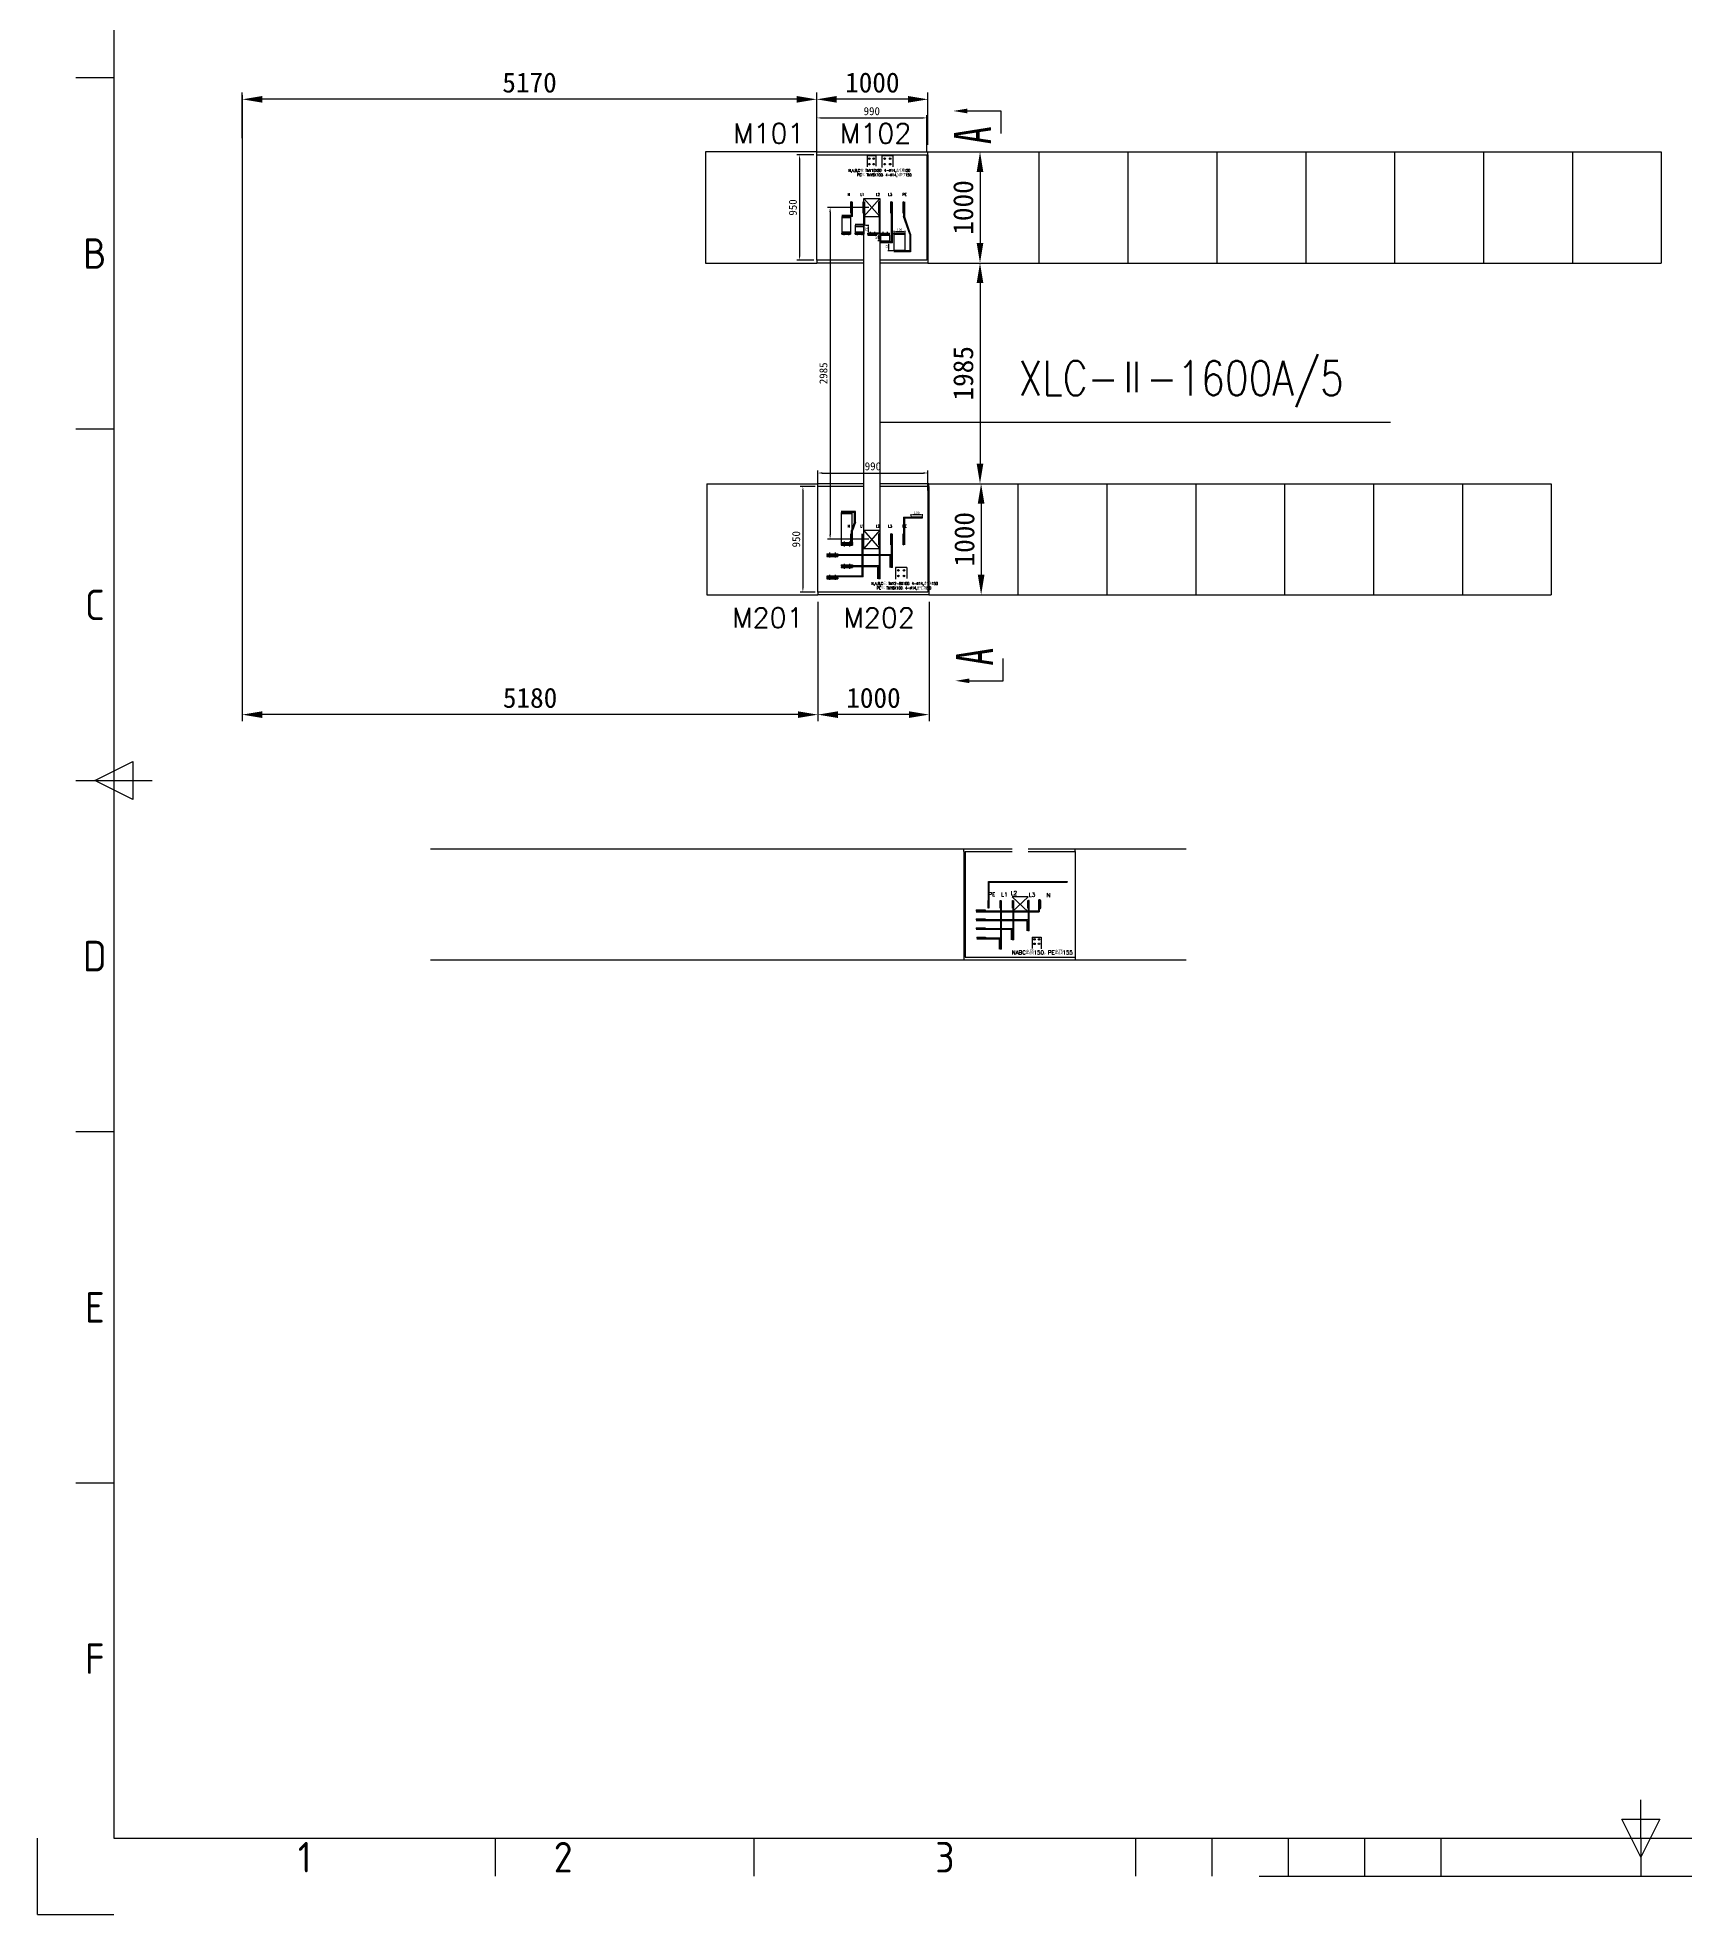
# Model space of a CAD drawing. Extents: x -48968009 to 2588125, y -43922717 to 2.
# Drawn here: x 2483984 to 2498804, y -636355 to -619468 of the extents above; entities that cross this region are included whole.
import ezdxf
from ezdxf.enums import TextEntityAlignment as Align

# ---------------------------------------------------------------- set-up
doc = ezdxf.new("R2010")
doc.units = 0
doc.header["$LTSCALE"] = 1000
doc.header["$MEASUREMENT"] = 0
doc.layers.get('0').update_dxf_attribs({"linetype": 'CONTINUOUS'})
doc.layers.get('DEFPOINTS').update_dxf_attribs({"linetype": 'CONTINUOUS'})
for name, color, linetype in [('$1-强电干线', 7, 'CONTINUOUS'), ('DQ', 7, 'CONTINUOUS'), ('FRAME050', 6, 'CONTINUOUS'), ('FRAME070', 5, 'CONTINUOUS'), ('FRAME200', 8, 'CONTINUOUS'), ('SPACE', 7, 'CONTINUOUS'), ('WALL', 2, 'CONTINUOUS'), ('图层4', 221, 'CONTINUOUS'), ('图层6', 221, 'CONTINUOUS'), ('电气', 4, 'CONTINUOUS')]:
    doc.layers.add(name, color=color, linetype=linetype)
doc.styles.add('_TCH_DIM', font='SIMPLEX', dxfattribs={"width": 0.8, "height": 3.5, "bigfont": 'HZTXT'})
doc.styles.add('_TCH_SPACE', font='SIMPLEX.shx', dxfattribs={"width": 0.8, "bigfont": 'GBCBIG.shx'})
doc.styles.add('D', font='simhei_0.ttf', dxfattribs={"oblique": 0.7, "height": 1100})
doc.styles.add('ISOCP', font='isocp.shx')
doc.dimstyles.new('NORMAL', dxfattribs={"dimscale": 0.2, "dimtxt": 0.18, "dimasz": 0.18, "dimexe": 0.18, "dimexo": 0.0625, "dimgap": 0.09, "dimtad": 0, "dimtih": 1, "dimtoh": 1, "dimdec": 4, "dimzin": 0, "dimdsep": 46, "dimtxsty": 'Standard', "dimcen": 0.09, "dimadec": 0, "dimazin": 0, "dimtfac": 1, "dimtdec": 4, "dimtofl": 0, "dimtmove": 0, "dimatfit": 3, "dimfxl": 1, "dimtolj": 1, "dimtzin": 0, "dimarcsym": 0})

# ---------------------------------------------------------------- blocks, each defined once
blk = doc.blocks.new('*D1891')
at = {"layer": 'DEFPOINTS', "color": 0}
for p in [(2492320, -621497), (2492320, -623482), (2492465, -623482)]:
    blk.add_point(p, dxfattribs=at)
at = {"layer": '电气', "color": 2, "lineweight": -2}
for p, q in [((2492383, -621497), (2492525, -621497)), ((2492465, -621677), (2492465, -623302)), ((2492383, -623482), (2492525, -623482))]:
    blk.add_line(p, q, dxfattribs=at)
at = {"layer": '电气', "color": 2}
for points in [[(2492435, -621677), (2492495, -621677), (2492465, -621497)], [(2492435, -623302), (2492495, -623302), (2492465, -623482)]]:
    blk.add_solid(points, dxfattribs=at)
at = {"layer": '电气', "color": 2, "insert": (2492315, -622489), "char_height": 180, "attachment_point": 5, "rotation": 90}
blk.add_mtext('\\A1;1985', dxfattribs=at)
blk = doc.blocks.new('*D1892')
at = {"layer": 'DEFPOINTS', "color": 0}
for p in [(2492208, -620497), (2492383, -621497), (2492465, -621497)]:
    blk.add_point(p, dxfattribs=at)
at = {"layer": '电气', "color": 2, "lineweight": -2}
for p, q in [((2492271, -620497), (2492525, -620497)), ((2492465, -620677), (2492465, -621317)), ((2492445, -621497), (2492525, -621497))]:
    blk.add_line(p, q, dxfattribs=at)
at = {"layer": '电气', "color": 2}
for points in [[(2492435, -620677), (2492495, -620677), (2492465, -620497)], [(2492435, -621317), (2492495, -621317), (2492465, -621497)]]:
    blk.add_solid(points, dxfattribs=at)
at = {"layer": '电气', "color": 2, "insert": (2492315, -620997), "char_height": 180, "attachment_point": 5, "rotation": 90}
blk.add_mtext('\\A1;1000', dxfattribs=at)
blk = doc.blocks.new('*D1893')
at = {"layer": 'DEFPOINTS', "color": 0}
for p in [(2492244, -623482), (2492244, -624482), (2492475, -624482)]:
    blk.add_point(p, dxfattribs=at)
at = {"layer": '电气', "color": 2, "lineweight": -2}
for p, q in [((2492307, -623482), (2492535, -623482)), ((2492475, -623662), (2492475, -624302)), ((2492307, -624482), (2492535, -624482))]:
    blk.add_line(p, q, dxfattribs=at)
at = {"layer": '电气', "color": 2}
for points in [[(2492445, -623662), (2492505, -623662), (2492475, -623482)], [(2492445, -624302), (2492505, -624302), (2492475, -624482)]]:
    blk.add_solid(points, dxfattribs=at)
at = {"layer": '电气', "color": 2, "insert": (2492325, -623982), "char_height": 180, "attachment_point": 5, "rotation": 90}
blk.add_mtext('\\A1;1000', dxfattribs=at)
blk = doc.blocks.new('*D1900')
at = {"layer": 'DEFPOINTS', "color": 0}
for p in [(2490996, -620024), (2490996, -620497), (2491996, -620497)]:
    blk.add_point(p, dxfattribs=at)
at = {"layer": '电气', "color": 2, "lineweight": -2}
for p, q in [((2490996, -620434), (2490996, -619964)), ((2491816, -620024), (2491176, -620024)), ((2491996, -620434), (2491996, -619964))]:
    blk.add_line(p, q, dxfattribs=at)
at = {"layer": '电气', "color": 2}
for points in [[(2491176, -619994), (2491176, -620054), (2490996, -620024)], [(2491816, -619994), (2491816, -620054), (2491996, -620024)]]:
    blk.add_solid(points, dxfattribs=at)
at = {"layer": '电气', "color": 2, "insert": (2491496, -619874), "char_height": 180, "attachment_point": 5}
blk.add_mtext('\\A1;1000', dxfattribs=at)
blk = doc.blocks.new('*D1901')
at = {"layer": 'DEFPOINTS', "color": 0}
for p in [(2491006, -624482), (2492006, -624482), (2491006, -625560)]:
    blk.add_point(p, dxfattribs=at)
at = {"layer": '电气', "color": 2, "lineweight": -2}
for p, q in [((2491006, -624544), (2491006, -625620)), ((2492006, -624544), (2492006, -625620)), ((2491826, -625560), (2491186, -625560))]:
    blk.add_line(p, q, dxfattribs=at)
at = {"layer": '电气', "color": 2}
for points in [[(2491186, -625530), (2491186, -625590), (2491006, -625560)], [(2491826, -625530), (2491826, -625590), (2492006, -625560)]]:
    blk.add_solid(points, dxfattribs=at)
at = {"layer": '电气', "color": 2, "insert": (2491506, -625410), "char_height": 180, "attachment_point": 5}
blk.add_mtext('\\A1;1000', dxfattribs=at)
blk = doc.blocks.new('*D1902')
at = {"layer": 'DEFPOINTS', "color": 0}
for p in [(2485826, -620024), (2485826, -620434), (2490996, -620434)]:
    blk.add_point(p, dxfattribs=at)
at = {"layer": '电气', "color": 2, "lineweight": -2}
for p, q in [((2485826, -620372), (2485826, -619964)), ((2490816, -620024), (2486006, -620024)), ((2490996, -620372), (2490996, -619964))]:
    blk.add_line(p, q, dxfattribs=at)
at = {"layer": '电气', "color": 2}
for points in [[(2486006, -619994), (2486006, -620054), (2485826, -620024)], [(2490816, -619994), (2490816, -620054), (2490996, -620024)]]:
    blk.add_solid(points, dxfattribs=at)
at = {"layer": '电气', "color": 2, "insert": (2488411, -619874), "char_height": 180, "attachment_point": 5}
blk.add_mtext('\\A1;5170', dxfattribs=at)
blk = doc.blocks.new('*D1903')
at = {"layer": 'DEFPOINTS', "color": 0}
for p in [(2485826, -624482), (2491006, -624482), (2485826, -625560)]:
    blk.add_point(p, dxfattribs=at)
at = {"layer": '电气', "color": 2, "lineweight": -2}
for p, q in [((2485826, -624544), (2485826, -625620)), ((2491006, -624544), (2491006, -625620)), ((2490826, -625560), (2486006, -625560))]:
    blk.add_line(p, q, dxfattribs=at)
at = {"layer": '电气', "color": 2}
for points in [[(2486006, -625530), (2486006, -625590), (2485826, -625560)], [(2490826, -625530), (2490826, -625590), (2491006, -625560)]]:
    blk.add_solid(points, dxfattribs=at)
at = {"layer": '电气', "color": 2, "insert": (2488416, -625410), "char_height": 180, "attachment_point": 5}
blk.add_mtext('\\A1;5180', dxfattribs=at)
blk = doc.blocks.new('*D1917')
at = {"layer": 'DEFPOINTS', "color": 0}
for p in [(2490996, -620522), (2490841, -621472), (2490996, -621472)]:
    blk.add_point(p, dxfattribs=at)
at = {"layer": '图层6', "lineweight": -2}
for p, q in [((2490971, -620522), (2490817, -620522)), ((2490841, -620562), (2490841, -621432)), ((2490971, -621472), (2490817, -621472))]:
    blk.add_line(p, q, dxfattribs=at)
at = {"layer": '图层6'}
for points in [[(2490835, -620562), (2490848, -620562), (2490841, -620522)], [(2490835, -621432), (2490848, -621432), (2490841, -621472)]]:
    blk.add_solid(points, dxfattribs=at)
at = {"layer": '图层6', "insert": (2490781, -620997), "char_height": 72, "attachment_point": 5, "rotation": 90}
blk.add_mtext('\\A1;950', dxfattribs=at)
blk = doc.blocks.new('*D1918')
at = {"layer": 'DEFPOINTS', "color": 0}
for p in [(2491986, -620191), (2490996, -620522), (2491986, -620522)]:
    blk.add_point(p, dxfattribs=at)
at = {"layer": '图层6', "lineweight": -2}
for p, q in [((2490996, -620497), (2490996, -620167)), ((2491036, -620191), (2491946, -620191)), ((2491986, -620497), (2491986, -620167))]:
    blk.add_line(p, q, dxfattribs=at)
at = {"layer": '图层6'}
for points in [[(2491036, -620185), (2491036, -620198), (2490996, -620191)], [(2491946, -620185), (2491946, -620198), (2491986, -620191)]]:
    blk.add_solid(points, dxfattribs=at)
at = {"layer": '图层6', "insert": (2491491, -620131), "char_height": 72, "attachment_point": 5}
blk.add_mtext('\\A1;990', dxfattribs=at)
blk = doc.blocks.new('*D1919')
at = {"layer": 'DEFPOINTS', "color": 0}
for p in [(2491491, -620997), (2491116, -623982), (2491491, -623982)]:
    blk.add_point(p, dxfattribs=at)
at = {"layer": '图层6', "lineweight": -2}
for p, q in [((2491466, -620997), (2491092, -620997)), ((2491116, -621037), (2491116, -623942)), ((2491466, -623982), (2491092, -623982))]:
    blk.add_line(p, q, dxfattribs=at)
at = {"layer": '图层6'}
for points in [[(2491109, -621037), (2491123, -621037), (2491116, -620997)], [(2491109, -623942), (2491123, -623942), (2491116, -623982)]]:
    blk.add_solid(points, dxfattribs=at)
at = {"layer": '图层6', "insert": (2491056, -622489), "char_height": 72, "attachment_point": 5, "rotation": 90}
blk.add_mtext('\\A1;2985', dxfattribs=at)
blk = doc.blocks.new('*D1920')
at = {"layer": 'DEFPOINTS', "color": 0}
for p in [(2491006, -623507), (2490871, -624457), (2491006, -624457)]:
    blk.add_point(p, dxfattribs=at)
at = {"layer": '图层6', "lineweight": -2}
for p, q in [((2490981, -623507), (2490847, -623507)), ((2490871, -623547), (2490871, -624417)), ((2490981, -624457), (2490847, -624457))]:
    blk.add_line(p, q, dxfattribs=at)
at = {"layer": '图层6'}
for points in [[(2490865, -623547), (2490878, -623547), (2490871, -623507)], [(2490865, -624417), (2490878, -624417), (2490871, -624457)]]:
    blk.add_solid(points, dxfattribs=at)
at = {"layer": '图层6', "insert": (2490811, -623982), "char_height": 72, "attachment_point": 5, "rotation": 90}
blk.add_mtext('\\A1;950', dxfattribs=at)
blk = doc.blocks.new('*D1921')
at = {"layer": 'DEFPOINTS', "color": 0}
for p in [(2491996, -623386), (2491006, -623569), (2491996, -623569)]:
    blk.add_point(p, dxfattribs=at)
at = {"layer": '图层6', "lineweight": -2}
for p, q in [((2491006, -623544), (2491006, -623362)), ((2491046, -623386), (2491956, -623386)), ((2491996, -623544), (2491996, -623362))]:
    blk.add_line(p, q, dxfattribs=at)
at = {"layer": '图层6'}
for points in [[(2491046, -623379), (2491046, -623393), (2491006, -623386)], [(2491956, -623379), (2491956, -623393), (2491996, -623386)]]:
    blk.add_solid(points, dxfattribs=at)
at = {"layer": '图层6', "insert": (2491501, -623326), "char_height": 72, "attachment_point": 5}
blk.add_mtext('\\A1;990', dxfattribs=at)
blk = doc.blocks.new('DFFDF')
at = {"layer": '图层4', "color": 33}
for p, q in [((2507924, -577959), (2507924, -577859)), ((2507930, -577859), (2507924, -577859)), ((2507930, -577959), (2507930, -577859)), ((2508034, -577959), (2508034, -577859)), ((2508040, -577859), (2508034, -577859)), ((2508040, -577959), (2508040, -577859)), ((2508174, -577959), (2508174, -577859)), ((2508180, -577859), (2508174, -577859)), ((2508180, -577959), (2508180, -577859)), ((2508284, -577959), (2508284, -577859)), ((2508290, -577859), (2508284, -577859)), ((2508290, -577959), (2508290, -577859)), ((2508395, -577959), (2508395, -577859)), ((2508398, -577859), (2508395, -577859)), ((2508398, -577959), (2508398, -577859)), ((2507924, -577959), (2507930, -577959)), ((2508034, -577959), (2508040, -577959)), ((2508174, -577959), (2508180, -577959)), ((2508284, -577959), (2508290, -577959)), ((2508395, -577959), (2508398, -577959))]:
    blk.add_line(p, q, dxfattribs=at)
blk = doc.blocks.new('*D1931')
at = {"layer": 'DEFPOINTS', "color": 0}
for p in [(2491428, -621157), (2491456, -621229), (2491458, -621229)]:
    blk.add_point(p, dxfattribs=at)
at = {"layer": '图层6', "lineweight": -2}
for p, q in [((2491435, -621157), (2491465, -621157)), ((2491458, -621169), (2491458, -621217)), ((2491463, -621229), (2491465, -621229))]:
    blk.add_line(p, q, dxfattribs=at)
at = {"layer": '图层6'}
for points in [[(2491456, -621169), (2491460, -621169), (2491458, -621157)], [(2491456, -621217), (2491460, -621217), (2491458, -621229)]]:
    blk.add_solid(points, dxfattribs=at)
at = {"layer": '图层6', "insert": (2491440, -621193), "char_height": 21.6, "attachment_point": 5, "rotation": 90}
blk.add_mtext('\\A1;72', dxfattribs=at)
blk = doc.blocks.new('*D1932')
at = {"layer": 'DEFPOINTS', "color": 0}
for p in [(2491643, -621315), (2491678, -621315), (2491691, -621388)]:
    blk.add_point(p, dxfattribs=at)
at = {"layer": '图层6', "lineweight": -2}
for p, q in [((2491670, -621315), (2491636, -621315)), ((2491683, -621388), (2491636, -621388)), ((2491643, -621376), (2491643, -621327))]:
    blk.add_line(p, q, dxfattribs=at)
at = {"layer": '图层6'}
for points in [[(2491641, -621327), (2491645, -621327), (2491643, -621315)], [(2491641, -621376), (2491645, -621376), (2491643, -621388)]]:
    blk.add_solid(points, dxfattribs=at)
at = {"layer": '图层6', "insert": (2491625, -621351), "char_height": 21.6, "attachment_point": 5, "rotation": 90}
blk.add_mtext('\\A1;73', dxfattribs=at)
blk = doc.blocks.new('*D1933')
at = {"layer": 'DEFPOINTS', "color": 0}
for p in [(2491563, -621237), (2491553, -621297), (2491571, -621297)]:
    blk.add_point(p, dxfattribs=at)
at = {"layer": '图层6', "lineweight": -2}
for p, q in [((2491556, -621237), (2491546, -621237)), ((2491553, -621249), (2491553, -621285)), ((2491563, -621297), (2491546, -621297))]:
    blk.add_line(p, q, dxfattribs=at)
at = {"layer": '图层6'}
for points in [[(2491551, -621249), (2491555, -621249), (2491553, -621237)], [(2491551, -621285), (2491555, -621285), (2491553, -621297)]]:
    blk.add_solid(points, dxfattribs=at)
at = {"layer": '图层6', "insert": (2491535, -621267), "char_height": 21.6, "attachment_point": 5, "rotation": 90}
blk.add_mtext('\\A1;60', dxfattribs=at)
blk = doc.blocks.new('*D1934')
at = {"layer": 'DEFPOINTS', "color": 0}
for p in [(2491691, -621229), (2491791, -621214), (2491791, -621229)]:
    blk.add_point(p, dxfattribs=at)
at = {"layer": '图层6', "lineweight": -2}
for p, q in [((2491691, -621221), (2491691, -621206)), ((2491703, -621214), (2491779, -621214)), ((2491791, -621221), (2491791, -621206))]:
    blk.add_line(p, q, dxfattribs=at)
at = {"layer": '图层6'}
for points in [[(2491703, -621212), (2491703, -621216), (2491691, -621214)], [(2491779, -621212), (2491779, -621216), (2491791, -621214)]]:
    blk.add_solid(points, dxfattribs=at)
at = {"layer": '图层6', "insert": (2491741, -621196), "char_height": 21.6, "attachment_point": 5}
blk.add_mtext('\\A1;100', dxfattribs=at)
blk = doc.blocks.new('EFE')
at = {"layer": '图层4', "color": 33}
for p, q in [((3407966, -745309), (3407966, -745239)), ((3407966, -745239), (3407969, -745239)), ((3407969, -745309), (3407966, -745309)), ((3407969, -745309), (3407969, -745239)), ((3408074, -745309), (3408074, -745239)), ((3408074, -745239), (3408080, -745239)), ((3408080, -745309), (3408074, -745309)), ((3408080, -745309), (3408080, -745239)), ((3408184, -745309), (3408184, -745239)), ((3408184, -745239), (3408190, -745239)), ((3408190, -745309), (3408184, -745309)), ((3408190, -745309), (3408190, -745239)), ((3408324, -745309), (3408324, -745239)), ((3408324, -745239), (3408330, -745239)), ((3408330, -745309), (3408324, -745309)), ((3408330, -745309), (3408330, -745239)), ((3408434, -745309), (3408434, -745239)), ((3408434, -745239), (3408440, -745239)), ((3408440, -745309), (3408434, -745309)), ((3408440, -745309), (3408440, -745239))]:
    blk.add_line(p, q, dxfattribs=at)
blk = doc.blocks.new('ERWERRE')
at = {"color": 3}
for p, q in [((3408598, -748474), (3408678, -748474)), ((3408658, -748470), (3408658, -748483)), ((3408678, -748474), (3408678, -748480)), ((3407858, -748889), (3407938, -748889)), ((3407858, -748889), (3407858, -748899)), ((3407858, -748899), (3407938, -748899)), ((3407878, -748887), (3407878, -748901)), ((3407918, -748887), (3407918, -748901)), ((3407938, -748889), (3407938, -748899))]:
    blk.add_line(p, q, dxfattribs=at)
at = {"color": 2}
for p, q in [((3408598, -748474), (3408598, -748480)), ((3408598, -748480), (3408678, -748480)), ((3408618, -748470), (3408618, -748483)), ((3407863, -748974), (3407943, -748974)), ((3407863, -748974), (3407863, -748984)), ((3407863, -748984), (3407943, -748984)), ((3407883, -748972), (3407883, -748986)), ((3407923, -748972), (3407923, -748986)), ((3407943, -748974), (3407943, -748984))]:
    blk.add_line(p, q, dxfattribs=at)
at = {"color": 5}
for p, q in [((3407858, -748729), (3407938, -748729)), ((3407858, -748729), (3407858, -748739)), ((3407858, -748739), (3407938, -748739)), ((3407878, -748727), (3407878, -748741)), ((3407918, -748727), (3407918, -748741)), ((3407938, -748729), (3407938, -748739))]:
    blk.add_line(p, q, dxfattribs=at)
at = {"color": 1}
for p, q in [((3407858, -748809), (3407938, -748809)), ((3407858, -748809), (3407858, -748819)), ((3407858, -748819), (3407938, -748819)), ((3407878, -748807), (3407878, -748821)), ((3407918, -748807), (3407918, -748821)), ((3407938, -748809), (3407938, -748819))]:
    blk.add_line(p, q, dxfattribs=at)
blk = doc.blocks.new('rwerwer')
at = {"layer": '$1-强电干线', "color": 2}
blk.add_line((2481691, -888214), (2481691, -888232), dxfattribs=at)
at = {"layer": '$1-强电干线', "color": 3}
blk.add_line((2481741, -888214), (2481741, -888232), dxfattribs=at)
at = {"layer": 'WALL', "color": 1}
for p, q in [((2480931, -888540), (2480931, -888566)), ((2480931, -888558), (2480931, -888584)), ((2480981, -888540), (2480981, -888566)), ((2480981, -888558), (2480981, -888584))]:
    blk.add_line(p, q, dxfattribs=at)
at = {"layer": 'WALL', "color": 5}
for p, q in [((2481061, -888440), (2481061, -888466)), ((2481061, -888458), (2481061, -888484)), ((2481111, -888440), (2481111, -888466)), ((2481111, -888458), (2481111, -888484))]:
    blk.add_line(p, q, dxfattribs=at)
at = {"layer": 'WALL', "color": 2}
for p, q in [((2480931, -888740), (2480931, -888766)), ((2480931, -888758), (2480931, -888784)), ((2480981, -888740), (2480981, -888766)), ((2480981, -888758), (2480981, -888784))]:
    blk.add_line(p, q, dxfattribs=at)
at = {"layer": 'WALL', "color": 3}
for p, q in [((2481061, -888640), (2481061, -888666)), ((2481061, -888658), (2481061, -888684)), ((2481111, -888640), (2481111, -888666)), ((2481111, -888658), (2481111, -888684))]:
    blk.add_line(p, q, dxfattribs=at)
at = {"layer": '电气', "color": 3}
for p, q in [((2481666, -888219), (2481766, -888219)), ((2481766, -888227), (2481766, -888219)), ((2481036, -888650), (2481036, -888658)), ((2481036, -888650), (2481136, -888650)), ((2481036, -888658), (2481136, -888658)), ((2481036, -888666), (2481036, -888674)), ((2481036, -888666), (2481136, -888666)), ((2481036, -888674), (2481136, -888674)), ((2481136, -888650), (2481136, -888658)), ((2481136, -888666), (2481136, -888674))]:
    blk.add_line(p, q, dxfattribs=at)
at = {"layer": '电气', "color": 2}
for p, q in [((2481666, -888227), (2481666, -888219)), ((2481666, -888227), (2481766, -888227)), ((2480906, -888750), (2480906, -888758)), ((2480906, -888750), (2481006, -888750)), ((2480906, -888758), (2481006, -888758)), ((2481006, -888750), (2481006, -888758)), ((2480906, -888766), (2480906, -888774)), ((2480906, -888766), (2481006, -888766)), ((2480906, -888774), (2481006, -888774)), ((2481006, -888766), (2481006, -888774))]:
    blk.add_line(p, q, dxfattribs=at)
at = {"layer": '电气', "color": 1}
for p, q in [((2480906, -888550), (2480906, -888558)), ((2480906, -888550), (2481006, -888550)), ((2480906, -888558), (2481006, -888558)), ((2480906, -888566), (2480906, -888574)), ((2480906, -888566), (2481006, -888566)), ((2480906, -888574), (2481006, -888574)), ((2481006, -888550), (2481006, -888558)), ((2481006, -888566), (2481006, -888574))]:
    blk.add_line(p, q, dxfattribs=at)
at = {"layer": '电气', "color": 5}
for p, q in [((2481036, -888450), (2481036, -888458)), ((2481036, -888450), (2481136, -888450)), ((2481036, -888458), (2481136, -888458)), ((2481036, -888466), (2481036, -888474)), ((2481036, -888466), (2481136, -888466)), ((2481036, -888474), (2481136, -888474)), ((2481136, -888450), (2481136, -888458)), ((2481136, -888466), (2481136, -888474))]:
    blk.add_line(p, q, dxfattribs=at)
blk = doc.blocks.new('*D1936')
at = {"layer": 'DEFPOINTS', "color": 0}
for p in [(2491846, -623762), (2491846, -623782), (2491946, -623782)]:
    blk.add_point(p, dxfattribs=at)
at = {"layer": '图层6', "lineweight": -2}
for p, q in [((2491846, -623774), (2491846, -623755)), ((2491934, -623762), (2491858, -623762)), ((2491946, -623774), (2491946, -623755))]:
    blk.add_line(p, q, dxfattribs=at)
at = {"layer": '图层6'}
for points in [[(2491858, -623760), (2491858, -623764), (2491846, -623762)], [(2491934, -623760), (2491934, -623764), (2491946, -623762)]]:
    blk.add_solid(points, dxfattribs=at)
at = {"layer": '图层6', "insert": (2491896, -623744), "char_height": 21.6, "attachment_point": 5}
blk.add_mtext('\\A1;100', dxfattribs=at)

msp = doc.modelspace()

# ---------------------------------------------------------------- linework, layer by layer
at = {"layer": '$1-强电干线', "color": 2}
msp.add_line((2491715.8, -621224), (2491715.8, -621242), dxfattribs=at)
at = {"layer": '$1-强电干线', "color": 3}
msp.add_line((2491765.8, -621224), (2491765.8, -621242), dxfattribs=at)
at = {"layer": '$1-强电干线', "color": 1}
msp.add_line((2496159.6, -622930.8), (2491563.3, -622930.8), dxfattribs=at)
for p, q in [((2487520.6, -626766.6), (2492753.1, -626766.6)), ((2492320.6, -626791.6), (2492320.6, -626766.6)), ((2492320.6, -626791.6), (2492320.6, -627741.6)), ((2492898.1, -626766.6), (2494320.6, -626766.6)), ((2493320.6, -626791.6), (2493320.6, -626766.6)), ((2487520.6, -627766.6), (2494320.6, -627766.6)), ((2492320.6, -627741.6), (2492320.6, -627766.6)), ((2493320.6, -627741.6), (2493320.6, -627766.6))]:
    msp.add_line(p, q)
at = {"color": 1}
for p, q in [((2492330.6, -626791.6), (2492330.6, -627741.6)), ((2492330.6, -626791.6), (2492753.1, -626791.6)), ((2492898.1, -626791.6), (2493320.6, -626791.6)), ((2493320.6, -626791.6), (2493320.6, -627741.6)), ((2492898.1, -627199.6), (2492753.1, -627199.6)), ((2492898.1, -627199.6), (2492753.1, -627333.6)), ((2492753.1, -627199.6), (2492898.1, -627333.6)), ((2492898.1, -627333.6), (2492753.1, -627333.6)), ((2492330.6, -627741.6), (2493320.6, -627741.6))]:
    msp.add_line(p, q, dxfattribs=at)
at = {"layer": 'DQ', "color": 1}
for p, q in [((2492935.3, -627562.3), (2492935.3, -627663.4)), ((2492935.3, -627562.3), (2493015.3, -627562.3)), ((2493015.3, -627562.3), (2493015.3, -627665.7))]:
    msp.add_line(p, q, dxfattribs=at)
for centre in [(2492955.3, -627582.3), (2492955.3, -627622.3), (2492995.3, -627582.3), (2492995.3, -627622.3)]:
    msp.add_circle(centre, 7, dxfattribs=at)
at = {"layer": 'FRAME050'}
for p, q in [((2484670.7, -619831.4), (2484327.2, -619831.4)), ((2484670.7, -622991.8), (2484327.2, -622991.8)), ((2484499, -626152.3), (2484842.5, -625980.5)), ((2484842.5, -625980.5), (2484842.5, -626324)), ((2484327.2, -626152.3), (2485014.3, -626152.3)), ((2484842.5, -626324), (2484499, -626152.3)), ((2484670.7, -629312.7), (2484327.2, -629312.7)), ((2484670.7, -632473.2), (2484327.2, -632473.2)), ((2498411.8, -635667.9), (2498411.8, -635324.4)), ((2498240, -635496.2), (2498583.6, -635496.2)), ((2498411.8, -635839.7), (2498240, -635496.2)), ((2498583.6, -635496.2), (2498411.8, -635839.7)), ((2488106, -636011.5), (2488106, -635667.9)), ((2490431.5, -636011.5), (2490431.5, -635667.9)), ((2493866.8, -636011.5), (2493866.8, -635667.9)), ((2494553.8, -636011.5), (2494553.8, -635667.9)), ((2495240.9, -636011.5), (2495240.9, -635667.9)), ((2495927.9, -636011.5), (2495927.9, -635667.9)), ((2496615, -636011.5), (2496615, -635667.9)), ((2498411.8, -635667.9), (2498411.8, -636011.5)), ((2494976.5, -636011.5), (2501847.1, -636011.5))]:
    msp.add_line(p, q, dxfattribs=at)
at = {"layer": 'FRAME070'}
for p, q in [((2484670.7, -616636.6), (2484670.7, -635667.9)), ((2484670.7, -635667.9), (2512152.9, -635667.9))]:
    msp.add_line(p, q, dxfattribs=at)
at = {"layer": 'FRAME200'}
for q in [(2483983.7, -635667.9), (2484670.7, -636355)]:
    msp.add_line((2483983.7, -636355), q, dxfattribs=at)
at = {"layer": 'WALL', "color": 1}
for p, q in [((2491418.3, -620915), (2491563.3, -620915)), ((2491563.3, -620915), (2491418.3, -621079)), ((2491563.3, -621079), (2491418.3, -620915)), ((2491418.3, -624064), (2491418.3, -620915)), ((2491563.3, -620915), (2491563.3, -624064)), ((2491418.3, -621079), (2491563.3, -621079)), ((2491590.8, -621217), (2491590.8, -621247)), ((2491630.8, -621217), (2491630.8, -621247)), ((2491418.3, -623900), (2491563.3, -623900)), ((2491563.3, -623900), (2491418.3, -624064)), ((2491563.3, -624064), (2491418.3, -623900)), ((2491418.3, -623900), (2491563.3, -623900)), ((2491418.3, -624064), (2491563.3, -624064))]:
    msp.add_line(p, q, dxfattribs=at)
at = {"layer": 'WALL', "color": 5}
for p, q in [((2491240.8, -621217), (2491240.8, -621247)), ((2491280.8, -621217), (2491280.8, -621247))]:
    msp.add_line(p, q, dxfattribs=at)
at = {"layer": 'WALL', "color": 2}
for p, q in [((2491360.8, -621217), (2491360.8, -621247)), ((2491400.8, -621217), (2491400.8, -621247))]:
    msp.add_line(p, q, dxfattribs=at)
at = {"layer": 'WALL', "color": 3}
for p, q in [((2491475.8, -621217), (2491475.8, -621247)), ((2491515.8, -621217), (2491515.8, -621247))]:
    msp.add_line(p, q, dxfattribs=at)
at = {"layer": '图层4', "color": 33}
for p, q in [((2491777.8, -620947), (2491777.8, -621077)), ((2491785.8, -620947), (2491785.8, -621075.7)), ((2491690.8, -621229), (2491690.8, -621388)), ((2491790.8, -621388), (2491790.8, -621229)), ((2491832.8, -621237), (2491832.8, -621388)), ((2491840.8, -621235.7), (2491840.8, -621396)), ((2491690.8, -621380), (2491790.8, -621380)), ((2491832.8, -621388), (2491690.8, -621388)), ((2491690.8, -621388), (2491790.8, -621388)), ((2491840.8, -621396), (2491690.8, -621396)), ((2491343.8, -623733), (2491215.8, -623733)), ((2491335.8, -623741), (2491215.8, -623741)), ((2491335.8, -623826.4), (2491335.8, -623741)), ((2491343.8, -623827.7), (2491343.8, -623733)), ((2491309.8, -624032), (2491309.8, -623902)), ((2491317.8, -624032), (2491317.8, -623903.3)), ((2492541.1, -627061.6), (2493250.6, -627061.6)), ((2492541.1, -627301.6), (2492541.1, -627061.6)), ((2492547.1, -627301.6), (2492547.1, -627067.6)), ((2492547.1, -627067.6), (2493250.6, -627067.6)), ((2492430.6, -627326.6), (2492990.6, -627326.6)), ((2492430.6, -627334.6), (2492998.6, -627334.6)), ((2492990.6, -627226.6), (2492990.6, -627326.6)), ((2492998.6, -627226.6), (2492998.6, -627334.6))]:
    msp.add_line(p, q, dxfattribs=at)
at = {"layer": '图层4', "color": 6}
for p, q in [((2491421.8, -624121), (2491085.8, -624121)), ((2491661.8, -624121), (2491085.8, -624121)), ((2491413.8, -624129), (2491085.8, -624129)), ((2491653.8, -624129), (2491085.8, -624129)), ((2491653.8, -624129), (2491653.8, -624237)), ((2491661.8, -624121), (2491661.8, -624237)), ((2491551.8, -624221), (2491215.8, -624221)), ((2491543.8, -624229), (2491215.8, -624229)), ((2491543.8, -624229), (2491543.8, -624337)), ((2491551.8, -624221), (2491551.8, -624337)), ((2492894.6, -627406.6), (2492430.6, -627406.6)), ((2492886.6, -627414.6), (2492430.6, -627414.6)), ((2492754.6, -627486.6), (2492430.6, -627486.6)), ((2492746.6, -627494.6), (2492430.6, -627494.6)), ((2492746.6, -627494.6), (2492746.6, -627586.6)), ((2492754.6, -627486.6), (2492754.6, -627586.6)), ((2492886.6, -627414.6), (2492886.6, -627506.6)), ((2492894.6, -627406.6), (2492894.6, -627506.6)), ((2492644.6, -627571.6), (2492435.6, -627571.6)), ((2492636.6, -627579.6), (2492435.6, -627579.6)), ((2492636.6, -627579.6), (2492636.6, -627671.6)), ((2492644.6, -627571.6), (2492644.6, -627671.6))]:
    msp.add_line(p, q, dxfattribs=at)
at = {"layer": '图层6', "color": 33}
for p, q in [((2491309.8, -621069), (2491220.8, -621069)), ((2491317.8, -621077), (2491220.8, -621077)), ((2491220.8, -621077), (2491220.8, -621087)), ((2491220.8, -621077), (2491220.8, -621237)), ((2491220.8, -621087), (2491300.8, -621087)), ((2491300.8, -621077), (2491300.8, -621237)), ((2491309.8, -621069), (2491309.8, -620947)), ((2491317.8, -621077), (2491317.8, -620947)), ((2491419.8, -621149), (2491419.8, -620947)), ((2491427.8, -621157), (2491427.8, -620947)), ((2491559.8, -621229), (2491559.8, -620947)), ((2491567.8, -621237), (2491567.8, -620947)), ((2491669.8, -621307), (2491669.8, -620947)), ((2491677.8, -621315), (2491677.8, -620947)), ((2491832.8, -621237), (2491777.8, -621077)), ((2491840.8, -621235.7), (2491785.8, -621075.7)), ((2491220.8, -621217), (2491300.8, -621217)), ((2491419.8, -621149), (2491340.8, -621149)), ((2491427.8, -621157), (2491340.8, -621157)), ((2491340.8, -621157), (2491340.8, -621167)), ((2491340.8, -621157), (2491340.8, -621237)), ((2491340.8, -621167), (2491420.8, -621167)), ((2491340.8, -621217), (2491420.8, -621217)), ((2491420.8, -621167), (2491420.8, -621157)), ((2491420.8, -621157), (2491420.8, -621237)), ((2491559.8, -621229), (2491455.8, -621229)), ((2491567.8, -621237), (2491455.8, -621237)), ((2491455.8, -621237), (2491455.8, -621247)), ((2491455.8, -621247), (2491535.8, -621247)), ((2491535.8, -621247), (2491535.8, -621237)), ((2491570.8, -621237), (2491570.8, -621247)), ((2491570.8, -621247), (2491650.8, -621247)), ((2491570.8, -621247), (2491570.8, -621297)), ((2491650.8, -621247), (2491650.8, -621237)), ((2491650.8, -621247), (2491650.8, -621297)), ((2491570.8, -621307), (2491570.8, -621297)), ((2491570.8, -621297), (2491650.8, -621297)), ((2491669.8, -621307), (2491570.8, -621307)), ((2491677.8, -621315), (2491570.8, -621315)), ((2491650.8, -621297), (2491650.8, -621307)), ((2491215.8, -623741), (2491215.8, -623749)), ((2491315.8, -623741), (2491215.8, -623741)), ((2491215.8, -623741), (2491215.8, -624029)), ((2491215.8, -623749), (2491315.8, -623749)), ((2491315.8, -623749), (2491315.8, -623741)), ((2491315.8, -624029), (2491315.8, -623741)), ((2491777.8, -623782), (2491945.8, -623782)), ((2491777.8, -623782), (2491777.8, -624032)), ((2491785.8, -623790), (2491945.8, -623790)), ((2491785.8, -623790), (2491785.8, -624032)), ((2491335.8, -623826.4), (2491309.8, -623902)), ((2491343.8, -623827.7), (2491317.8, -623903.3)), ((2491405.8, -624313), (2491405.8, -623932)), ((2491413.8, -624321), (2491413.8, -623932)), ((2491559.8, -624337), (2491559.8, -623932)), ((2491567.8, -624337), (2491567.8, -623932)), ((2491669.8, -624237), (2491669.8, -623932)), ((2491677.8, -624237), (2491677.8, -623932)), ((2491215.8, -624021), (2491215.8, -624029)), ((2491315.8, -624021), (2491215.8, -624021)), ((2491215.8, -624029), (2491315.8, -624029)), ((2491315.8, -624029), (2491315.8, -624021)), ((2491669.8, -624137), (2491661.8, -624137)), ((2491559.8, -624237), (2491551.8, -624237)), ((2491669.8, -624237), (2491661.8, -624237)), ((2491677.8, -624237), (2491669.8, -624237)), ((2491405.8, -624313), (2491085.8, -624313)), ((2491413.8, -624321), (2491085.8, -624321)), ((2491085.8, -624321), (2491085.8, -624329)), ((2491085.8, -624329), (2491185.8, -624329)), ((2491185.8, -624329), (2491185.8, -624321)), ((2491559.8, -624337), (2491551.8, -624337)), ((2491567.8, -624337), (2491559.8, -624337)), ((2492652.6, -627671.6), (2492652.6, -627231.6)), ((2492658.6, -627671.6), (2492658.6, -627231.6)), ((2492762.6, -627586.6), (2492762.6, -627231.6)), ((2492768.6, -627586.6), (2492768.6, -627231.6)), ((2492902.6, -627506.6), (2492902.6, -627231.6)), ((2492908.6, -627231.6), (2492902.6, -627231.6)), ((2492908.6, -627506.6), (2492908.6, -627231.6)), ((2492990.6, -627226.6), (2492998.6, -627226.6)), ((2493006.6, -627226.6), (2492998.6, -627226.6)), ((2492998.6, -627226.6), (2492998.6, -627306.6)), ((2492998.6, -627306.6), (2493006.6, -627306.6)), ((2493006.6, -627226.6), (2493006.6, -627306.6)), ((2492762.6, -627506.6), (2492754.6, -627506.6)), ((2492902.6, -627426.6), (2492894.6, -627426.6)), ((2492902.6, -627506.6), (2492894.6, -627506.6)), ((2492908.6, -627506.6), (2492902.6, -627506.6)), ((2492652.6, -627591.6), (2492644.6, -627591.6)), ((2492652.6, -627671.6), (2492644.6, -627671.6)), ((2492658.6, -627671.6), (2492652.6, -627671.6)), ((2492762.6, -627586.6), (2492754.6, -627586.6)), ((2492768.6, -627586.6), (2492762.6, -627586.6))]:
    msp.add_line(p, q, dxfattribs=at)
at = {"layer": '电气', "color": 33}
msp.add_line((2485825.8, -619987), (2485825.8, -625312), dxfattribs=at)
at = {"layer": '电气', "color": 6}
for p, q in [((2492652.6, -620128.9), (2492652.6, -620330.1)), ((2492672.6, -625255.6), (2492672.6, -625054.3))]:
    msp.add_line(p, q, dxfattribs=at)
at = {"layer": '电气', "color": 0}
for p, q in [((2490995.8, -620497), (2489995.8, -620497)), ((2489995.8, -620497), (2489995.8, -621497)), ((2490995.8, -620497), (2491995.8, -620497)), ((2490995.8, -620522), (2490995.8, -620497)), ((2491995.8, -620497), (2498595.8, -620497)), ((2491995.8, -620522), (2491995.8, -620497)), ((2491995.8, -620522), (2491995.8, -621472)), ((2492995.8, -620497), (2492995.8, -621497)), ((2493795.8, -620497), (2493795.8, -621497)), ((2494595.8, -620497), (2494595.8, -621497)), ((2495395.8, -620497), (2495395.8, -621497)), ((2496195.8, -620497), (2496195.8, -621497)), ((2496995.8, -620497), (2496995.8, -621497)), ((2497795.8, -620497), (2497795.8, -621497)), ((2498595.8, -620497), (2498595.8, -621497)), ((2489995.8, -621497), (2490995.8, -621497)), ((2490995.8, -621472), (2490995.8, -621497)), ((2491418.3, -621497), (2490995.8, -621497)), ((2491995.8, -621497), (2491563.3, -621497)), ((2491995.8, -621472), (2491995.8, -621497)), ((2491995.8, -621497), (2498595.8, -621497)), ((2490005.8, -623482), (2491005.8, -623482)), ((2490005.8, -623482), (2490005.8, -624482)), ((2491418.3, -623482), (2491005.8, -623482)), ((2491005.8, -623507), (2491005.8, -623482)), ((2492005.8, -623482), (2491563.3, -623482)), ((2492005.8, -623482), (2497605.8, -623482)), ((2492005.8, -623507), (2492005.8, -623482)), ((2492005.8, -623507), (2492005.8, -624457)), ((2492805.8, -623482), (2492805.8, -624482)), ((2493605.8, -623482), (2493605.8, -624482)), ((2494405.8, -623482), (2494405.8, -624482)), ((2495205.8, -623482), (2495205.8, -624482)), ((2496005.8, -623482), (2496005.8, -624482)), ((2496805.8, -623482), (2496805.8, -624482)), ((2497605.8, -623482), (2497605.8, -624482)), ((2491005.8, -624457), (2491005.8, -624482)), ((2492005.8, -624457), (2492005.8, -624482)), ((2490005.8, -624482), (2491005.8, -624482)), ((2492005.8, -624482), (2491005.8, -624482)), ((2492005.8, -624482), (2497605.8, -624482))]:
    msp.add_line(p, q, dxfattribs=at)
at = {"layer": '电气', "color": 1}
for p, q in [((2490995.8, -621472), (2490995.8, -620522)), ((2490995.8, -620522), (2491985.8, -620522)), ((2491528.6, -620532.4), (2491448.6, -620532.4)), ((2491448.6, -620532.4), (2491448.6, -620631.1)), ((2491528.6, -620532.4), (2491528.6, -620625.7)), ((2491681.2, -620532.4), (2491581.2, -620532.4)), ((2491581.2, -620532.4), (2491581.2, -620636.1)), ((2491681.2, -620532.4), (2491681.2, -620630.7)), ((2491985.8, -620522), (2491985.8, -621472)), ((2491570.8, -621227), (2491650.8, -621227)), ((2491570.8, -621237), (2491570.8, -621227)), ((2491570.8, -621237), (2491650.8, -621237)), ((2491650.8, -621237), (2491650.8, -621227)), ((2491418.3, -621472), (2490995.8, -621472)), ((2491985.8, -621472), (2491563.3, -621472)), ((2491005.8, -624457), (2491005.8, -623507)), ((2491418.3, -623507), (2491005.8, -623507)), ((2491995.8, -623507), (2491563.3, -623507)), ((2491995.8, -623507), (2491995.8, -624457)), ((2491805.4, -624237), (2491705.4, -624237)), ((2491705.4, -624237), (2491705.4, -624340.7)), ((2491805.4, -624237), (2491805.4, -624335.3)), ((2491995.8, -624457), (2491005.8, -624457))]:
    msp.add_line(p, q, dxfattribs=at)
at = {"layer": '电气', "color": 5}
for p, q in [((2491220.8, -621227), (2491300.8, -621227)), ((2491220.8, -621237), (2491220.8, -621227)), ((2491220.8, -621237), (2491300.8, -621237)), ((2491300.8, -621237), (2491300.8, -621227))]:
    msp.add_line(p, q, dxfattribs=at)
at = {"layer": '电气', "color": 2}
for p, q in [((2491340.8, -621227), (2491420.8, -621227)), ((2491340.8, -621237), (2491340.8, -621227)), ((2491340.8, -621237), (2491420.8, -621237)), ((2491420.8, -621237), (2491420.8, -621227)), ((2491690.8, -621237), (2491690.8, -621229)), ((2491690.8, -621237), (2491790.8, -621237)), ((2491690.8, -621388), (2491690.8, -621380))]:
    msp.add_line(p, q, dxfattribs=at)
at = {"layer": '电气', "color": 3}
for p, q in [((2491455.8, -621227), (2491535.8, -621227)), ((2491455.8, -621237), (2491455.8, -621227)), ((2491455.8, -621237), (2491535.8, -621237)), ((2491535.8, -621237), (2491535.8, -621227)), ((2491690.8, -621229), (2491790.8, -621229)), ((2491790.8, -621237), (2491790.8, -621229)), ((2491790.8, -621388), (2491790.8, -621380))]:
    msp.add_line(p, q, dxfattribs=at)
at = {"layer": '电气', "color": 6}
for points in [[(2492349.6, -620128.9), (2492652.6, -620128.9)], [(2492369.6, -625255.6), (2492672.6, -625255.6)]]:
    msp.add_lwpolyline(points, dxfattribs=at)
at = {"layer": '电气', "color": 1}
for centre in [(2491468.6, -620557.4), (2491508.6, -620557.4), (2491606.2, -620557.4), (2491656.2, -620557.4), (2491468.6, -620607.4), (2491508.6, -620607.4), (2491606.2, -620607.4), (2491656.2, -620607.4), (2491730.4, -624262), (2491730.4, -624312), (2491780.4, -624262), (2491780.4, -624312)]:
    msp.add_circle(centre, 7, dxfattribs=at)
at = {"layer": '电气', "color": 6}
for points in [[(2492349.6, -620149.9), (2492223.6, -620128.9), (2492349.6, -620107.9)], [(2492369.6, -625234.6), (2492243.6, -625255.6), (2492369.6, -625276.6)]]:
    msp.add_solid(points, dxfattribs=at)

# ---------------------------------------------------------------- block references
at = {"layer": '图层6', "color": 33}
for name, p in [('DFFDF', (-16620.1, -43087.8)), ('rwerwer', (10180.1, 264437.3)), ('DFFDF', (-16620.1, -46072.8)), ('ERWERRE', (-915427.5, 121412.2)), ('EFE', (-915427.5, 118007.2))]:
    msp.add_blockref(name, p, dxfattribs=at)

# ---------------------------------------------------------------- texts
at = {"layer": '$1-强电干线', "color": 1, "style": '_TCH_DIM'}
for s, height, width, p in [('N,A,B,C相：TMY10X80，4-%%C14,出柜顶150', 24.99, 0.705882, (2491282.1, -620676.1)), ('PE相：TMY8X100，4-%%C14,出柜顶150', 24.99, 0.705882, (2491359.4, -620716.3)), ('N', 25, 0.705882, (2491274.6, -620892.6)), ('L1', 24.99, 0.705882, (2491387.8, -620892.6)), ('L2', 24.99, 0.705882, (2491529.2, -620892.6)), ('L3', 24.99, 0.705882, (2491638.6, -620892.6)), ('PE', 24.99, 0.705882, (2491767.5, -620892.6)), ('XLC-Ⅱ-1600A/5', 312.375, 0.8, (2492811.9, -622688.9)), ('N', 25, 0.705882, (2491274.6, -623877.6)), ('L1', 24.99, 0.705882, (2491387.8, -623877.6)), ('L2', 24.99, 0.705882, (2491529.2, -623877.6)), ('L3', 24.99, 0.705882, (2491638.6, -623877.6)), ('PE', 24.99, 0.705882, (2491767.5, -623877.6)), ('N,A,B,C相：TMY2-8X100，4-%%C14,出柜顶150', 24.99, 0.705882, (2491488.3, -624392.8)), ('PE相：TMY8X100，4-%%C14,出柜顶150', 24.99, 0.705882, (2491537.1, -624433.1))]:
    msp.add_text(s, height=height, dxfattribs=dict(at, width=width)).set_placement(p)
at = {"layer": 'DQ', "color": 1, "style": '_TCH_SPACE'}
for s, height, p in [('PE', 35.74, (2492541.5, -627194.6)), ('L1', 35.74, (2492656.3, -627195.5)), ('L2', 35.74, (2492741.5, -627184.1)), ('L3', 35.74, (2492904.8, -627198.7)), ('N', 35.7, (2493064.5, -627203.1)), ('NABC出顶150，PE出顶155', 35.745, (2492750.9, -627717.4, 0))]:
    msp.add_text(s, height=height, dxfattribs=at).set_placement(p)
at = {"layer": 'FRAME050', "style": 'ISOCP'}
for s, p in [('B', (2484499, -621411.6)), ('C', (2484499, -624572)), ('D', (2484499, -627732.5)), ('E', (2484499, -630892.9)), ('F', (2484499, -634053.4)), ('1', (2486388.4, -635839.7)), ('2', (2488713.9, -635839.7)), ('3', (2492149.1, -635839.7))]:
    msp.add_text(s, height=274.8, dxfattribs=at).set_placement(p, align=Align.MIDDLE)
at = {"layer": 'SPACE', "style": '_TCH_SPACE'}
for s, p in [('M101', (2490242.2, -620419.6)), ('M102', (2491203.7, -620419.6)), ('M201', (2490234.2, -624777.3)), ('M202', (2491235.2, -624777.3))]:
    msp.add_text(s, height=178.72, dxfattribs=at).set_placement(p)
at = {"layer": '电气', "color": 6, "style": 'D', "width": 0.7}
for p in [(2492562.9, -620426.8), (2492582.9, -625119)]:
    msp.add_text('A', height=332.8, rotation=90, dxfattribs=at).set_placement(p)

# ---------------------------------------------------------------- dimensions: what is measured, and where the dimension line sits
at = {"layer": '图层6', "color": 33}
for base, p1, p2, override, picture, middle in [((2491985.8, -620191.5), (2490995.8, -620522), (2491985.8, -620522), {"dimscale": 400, "dimasz": 0.1, "dimexe": 0.06, "dimgap": 0.06, "dimtad": 1, "dimtih": 0, "dimdec": 0, "dimclrd": 256, "dimclre": 256, "dimclrt": 256, "dimtdec": 0, "dimtix": 1, "dimtmove": 2, "dimatfit": 0, "dimfxl": 250, "dimtfillclr": 2}, '*D1918', (2491490.8, -620131.5)), ((2491790.8, -621213.7), (2491690.8, -621229), (2491790.8, -621229), {"dimscale": 120, "dimasz": 0.1, "dimexe": 0.06, "dimgap": 0.06, "dimtad": 1, "dimtih": 0, "dimdec": 0, "dimclrd": 256, "dimclre": 256, "dimclrt": 256, "dimtdec": 0, "dimtix": 1, "dimtmove": 2, "dimatfit": 0, "dimfxl": 250, "dimtfillclr": 2}, '*D1934', (2491740.8, -621195.7)), ((2491995.8, -623386.1), (2491005.8, -623569.5), (2491995.8, -623569.5), {"dimscale": 400, "dimasz": 0.1, "dimexe": 0.06, "dimgap": 0.06, "dimtad": 1, "dimtih": 0, "dimdec": 0, "dimclrd": 256, "dimclre": 256, "dimclrt": 256, "dimtdec": 0, "dimtix": 1, "dimtmove": 2, "dimatfit": 0, "dimfxl": 250, "dimtfillclr": 2}, '*D1921', (2491500.8, -623326.1)), ((2491845.8, -623762.2), (2491945.8, -623782), (2491845.8, -623782), {"dimscale": 120, "dimasz": 0.1, "dimexe": 0.06, "dimgap": 0.06, "dimtad": 1, "dimtih": 0, "dimdec": 0, "dimclrd": 256, "dimclre": 256, "dimclrt": 256, "dimtdec": 0, "dimtix": 1, "dimtmove": 2, "dimatfit": 0, "dimfxl": 250, "dimtfillclr": 2}, '*D1936', (2491895.8, -623744.2))]:
    dim = msp.add_linear_dim(base=base, p1=p1, p2=p2, dimstyle='NORMAL', override=override, dxfattribs=at)
    dim.commit()
    dim.dimension.update_dxf_attribs({"geometry": picture, "text_midpoint": middle})
for base, p1, p2, override, picture, middle in [((2490841.5, -621472), (2490995.8, -620522), (2490995.8, -621472), {"dimscale": 400, "dimasz": 0.1, "dimexe": 0.06, "dimgap": 0.06, "dimtad": 1, "dimtih": 0, "dimdec": 0, "dimclrd": 256, "dimclre": 256, "dimclrt": 256, "dimtdec": 0, "dimtix": 1, "dimtmove": 2, "dimatfit": 0, "dimfxl": 250, "dimtfillclr": 2}, '*D1917', (2490781.5, -620997)), ((2491116, -623982), (2491490.8, -620997), (2491490.8, -623982), {"dimscale": 400, "dimasz": 0.1, "dimexe": 0.06, "dimgap": 0.06, "dimtad": 1, "dimtih": 0, "dimdec": 0, "dimclrd": 256, "dimclre": 256, "dimclrt": 256, "dimtdec": 0, "dimtix": 1, "dimtmove": 2, "dimatfit": 0, "dimfxl": 250, "dimtfillclr": 2}, '*D1919', (2491056, -622489.5)), ((2491457.8, -621229), (2491427.8, -621157), (2491455.8, -621229), {"dimscale": 120, "dimasz": 0.1, "dimexe": 0.06, "dimgap": 0.06, "dimtad": 1, "dimtih": 0, "dimdec": 0, "dimclrd": 256, "dimclre": 256, "dimclrt": 256, "dimtdec": 0, "dimtix": 1, "dimtmove": 2, "dimatfit": 0, "dimfxl": 250, "dimtfillclr": 2}, '*D1931', (2491439.8, -621193)), ((2491553.2, -621297), (2491563.3, -621237), (2491570.8, -621297), {"dimscale": 120, "dimasz": 0.1, "dimexe": 0.06, "dimgap": 0.06, "dimtad": 1, "dimtih": 0, "dimdec": 0, "dimclrd": 256, "dimclre": 256, "dimclrt": 256, "dimtdec": 0, "dimtix": 1, "dimtmove": 2, "dimatfit": 0, "dimfxl": 250, "dimtfillclr": 2}, '*D1933', (2491535.2, -621267)), ((2491643.5, -621315), (2491690.8, -621388), (2491677.8, -621315), {"dimscale": 120, "dimasz": 0.1, "dimexe": 0.06, "dimgap": 0.06, "dimtad": 1, "dimtih": 0, "dimdec": 0, "dimclrd": 256, "dimclre": 256, "dimclrt": 256, "dimtdec": 0, "dimtix": 1, "dimtmove": 2, "dimatfit": 0, "dimfxl": 250, "dimtfillclr": 2}, '*D1932', (2491625.5, -621351.5)), ((2490871.3, -624457), (2491005.8, -623507), (2491005.8, -624457), {"dimscale": 400, "dimasz": 0.1, "dimexe": 0.06, "dimgap": 0.06, "dimtad": 1, "dimtih": 0, "dimdec": 0, "dimclrd": 256, "dimclre": 256, "dimclrt": 256, "dimtdec": 0, "dimtix": 1, "dimtmove": 2, "dimatfit": 0, "dimfxl": 250, "dimtfillclr": 2}, '*D1920', (2490811.3, -623982))]:
    dim = msp.add_linear_dim(base=base, p1=p1, p2=p2, angle=90, dimstyle='NORMAL', override=override, dxfattribs=at)
    dim.commit()
    dim.dimension.update_dxf_attribs({"geometry": picture, "text_midpoint": middle})
at = {"layer": '电气', "color": 33}
for base, p1, p2, picture, middle in [((2485825.8, -620024.4), (2490995.8, -620434.5), (2485825.8, -620434.5), '*D1902', (2488410.8, -619874.4)), ((2490995.8, -620024.4), (2491995.8, -620497), (2490995.8, -620497), '*D1900', (2491495.8, -619874.4)), ((2485825.8, -625560.3), (2491005.8, -624482), (2485825.8, -624482), '*D1903', (2488415.8, -625410.3)), ((2491005.8, -625560.3), (2492005.8, -624482), (2491005.8, -624482), '*D1901', (2491505.8, -625410.3))]:
    dim = msp.add_linear_dim(base=base, p1=p1, p2=p2, dimstyle='NORMAL', override={"dimscale": 1000, "dimexe": 0.06, "dimgap": 0.06, "dimtad": 1, "dimtih": 0, "dimdec": 0, "dimclrd": 2, "dimclre": 2, "dimclrt": 2, "dimtdec": 0, "dimtix": 1, "dimtmove": 2, "dimfxl": 250, "dimtfillclr": 2}, dxfattribs=at)
    dim.commit()
    dim.dimension.update_dxf_attribs({"geometry": picture, "text_midpoint": middle})
for base, p1, p2, picture, middle in [((2492464.9, -621497), (2492208, -620497), (2492382.9, -621497), '*D1892', (2492314.9, -620997)), ((2492464.9, -623482), (2492320.4, -621497), (2492320.4, -623482), '*D1891', (2492314.9, -622489.5)), ((2492474.9, -624482), (2492244.3, -623482), (2492244.3, -624482), '*D1893', (2492324.9, -623982))]:
    dim = msp.add_linear_dim(base=base, p1=p1, p2=p2, angle=90, dimstyle='NORMAL', override={"dimscale": 1000, "dimexe": 0.06, "dimgap": 0.06, "dimtad": 1, "dimtih": 0, "dimdec": 0, "dimclrd": 2, "dimclre": 2, "dimclrt": 2, "dimtdec": 0, "dimtix": 1, "dimtmove": 2, "dimfxl": 250, "dimtfillclr": 2}, dxfattribs=at)
    dim.commit()
    dim.dimension.update_dxf_attribs({"geometry": picture, "text_midpoint": middle})

doc.saveas('drawing.dxf')
